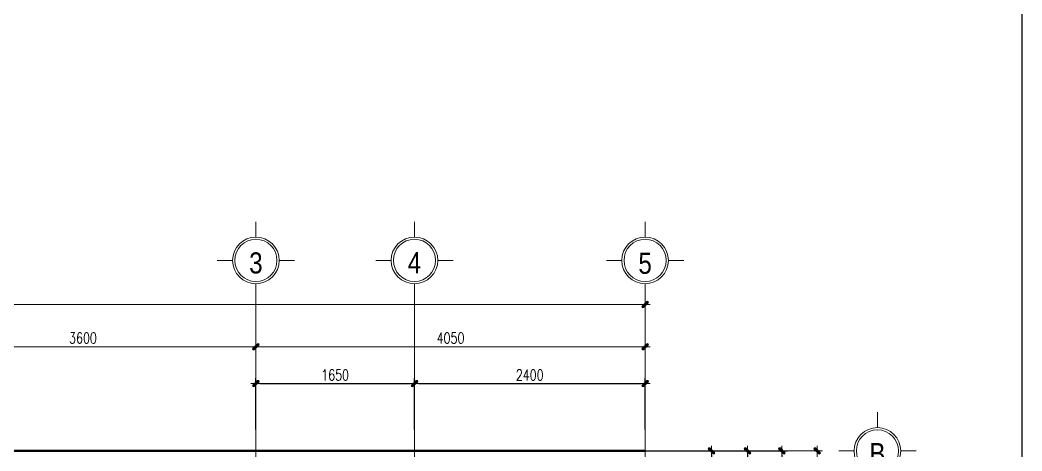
# Model space of a CAD drawing. Extents: x -165145 to 691808, y -202842 to 311040.
# Drawn here: x 28745 to 39171, y 45513 to 50002 of the extents above; entities that cross this region are included whole.
import ezdxf
from ezdxf.enums import TextEntityAlignment as Align

# ---------------------------------------------------------------- set-up
doc = ezdxf.new("R2010")
doc.units = 0
doc.header["$LTSCALE"] = 10
doc.header["$MEASUREMENT"] = 0
doc.linetypes.add('TIM', pattern=[26.01, 10, -3, 0.01, -3, 10])
doc.layers.get('Defpoints').update_dxf_attribs({"color": 5, "linetype": 'CONTINUOUS'})
for name, color, linetype, lineweight in [('ARROWS', 1, 'CONTINUOUS', 0), ('DIM', 8, 'CONTINUOUS', 13), ('netchia', 2, 'CONTINUOUS', 20), ('TEXT', 4, 'CONTINUOUS', 20), ('TRUC', 251, 'TIM', 5), ('wall', 7, 'CONTINUOUS', 50)]:
    doc.layers.add(name, color=color, linetype=linetype, lineweight=lineweight)
doc.styles.add('ROMANS', font='romans', dxfattribs={"width": 0.75, "bigfont": 'vns'})
doc.styles.add('VNARIALH', font='', dxfattribs={"width": 0.75})
doc.styles.add('VnArialNarrowH', font='')
doc.styles.get('VNARIALH').set_extended_font_data('.VnArialH')
doc.styles.get('VnArialNarrowH').set_extended_font_data('.VnArial NarrowH')
doc.dimstyles.new('fit0.75', dxfattribs={"dimscale": 0.5625, "dimtxt": 200, "dimasz": 75, "dimexe": 100, "dimexo": 400, "dimgap": 0.03, "dimtad": 0, "dimdec": 0, "dimdsep": 46, "dimtxsty": 'ROMANS', "dimblk": 'alex', "dimcen": 150, "dimclrd": 8, "dimclre": 8, "dimclrt": 7, "dimaunit": 1, "dimadec": 0, "dimazin": 0, "dimtfac": 0.072, "dimtdec": 0, "dimtix": 1, "dimtmove": 2, "dimatfit": 3, "dimldrblk": 'a-01', "dimfxl": 100, "dimtvp": 0.8, "dimtolj": 1, "dimarcsym": 0})

# ---------------------------------------------------------------- blocks, each defined once
blk = doc.blocks.new('alex')
at = {"layer": 'ARROWS'}
h = blk.add_hatch(color=1, dxfattribs=at)
edge = h.paths.add_edge_path()
edge.add_line((0.4, 0.74), (-0.74, -0.4))
edge.add_ellipse((-0.57, -0.57), major_axis=(0.17, 0.17), ratio=1, start_angle=90, end_angle=270)
edge.add_line((-0.4, -0.74), (0.74, 0.4))
edge.add_ellipse((0.57, 0.57), major_axis=(0.17, 0.17), ratio=1, start_angle=270, end_angle=450)
blk.add_lwpolyline([(0.4, 0.74), (-0.74, -0.4, 1), (-0.4, -0.74), (0.74, 0.4, 1)], format="xyb", close=True, dxfattribs=at)
at = {"layer": 'netchia', "color": 2}
for p, q in [((1.27, 0), (-1.27, 0)), ((0, -1.27), (0, 1.27))]:
    blk.add_line(p, q, dxfattribs=at)
blk = doc.blocks.new('*D1972')
at = {"layer": 'Defpoints', "color": 0, "ltscale": 0.05, "transparency": 16777216}
for p in [(34414, 45513), (36297, 40613), (36673, 40613)]:
    blk.add_point(p, dxfattribs=at)
at = {"layer": 'DIM', "color": 8, "lineweight": -2, "ltscale": 0.05, "transparency": 16777216}
for p, q in [((34639, 45513), (36730, 45513)), ((36673, 45471), (36673, 40655)), ((36522, 40613), (36730, 40613))]:
    blk.add_line(p, q, dxfattribs=at)
at = {"layer": 'DIM', "color": 8, "lineweight": -2, "ltscale": 0.05, "transparency": 16777216, "xscale": 42.1875, "yscale": 42.1875, "zscale": 42.1875}
for p, rotation in [((36673, 45513), 90), ((36673, 40613), 270)]:
    blk.add_blockref('alex', p, dxfattribs=dict(at, rotation=rotation))
at = {"layer": 'DIM', "color": 7, "ltscale": 0.05, "transparency": 16777216, "insert": (36583, 43063), "char_height": 112.5, "attachment_point": 5, "rotation": 90, "style": 'ROMANS'}
blk.add_mtext('\\A1;4900', dxfattribs=at)
blk = doc.blocks.new('a-01')
at = {"layer": 'ARROWS'}
blk.add_hatch(color=256, dxfattribs=at).paths.add_polyline_path([(-1.8, 0.49), (-1.8, -0.49), (0, 0)])
at = {"layer": 'netchia'}
blk.add_lwpolyline([(-1.8, 0.49), (-1.8, -0.49), (0, 0), (0, 0)], close=True, dxfattribs=at)
blk = doc.blocks.new('*D1973')
at = {"layer": 'Defpoints', "color": 0, "ltscale": 0.05, "transparency": 16777216}
for p in [(34736, 45513), (35092, 44383), (36314, 44383)]:
    blk.add_point(p, dxfattribs=at)
at = {"layer": 'DIM', "color": 8, "lineweight": -2, "ltscale": 0.05, "transparency": 16777216}
for p, q in [((34961, 45513), (36370, 45513)), ((36314, 45471), (36314, 44425)), ((35317, 44383), (36370, 44383))]:
    blk.add_line(p, q, dxfattribs=at)
at = {"layer": 'DIM', "color": 8, "lineweight": -2, "ltscale": 0.05, "transparency": 16777216, "xscale": 42.1875, "yscale": 42.1875, "zscale": 42.1875}
for p, rotation in [((36314, 45513), 90), ((36314, 44383), 270)]:
    blk.add_blockref('alex', p, dxfattribs=dict(at, rotation=rotation))
at = {"layer": 'DIM', "color": 7, "ltscale": 0.05, "transparency": 16777216, "insert": (36224, 44948), "char_height": 112.5, "attachment_point": 5, "rotation": 90, "style": 'ROMANS'}
blk.add_mtext('\\A1;1130', dxfattribs=at)
blk = doc.blocks.new('*D1978')
at = {"layer": 'Defpoints', "color": 0, "transparency": 16777216}
for p in [(32849, 46214), (31199, 45513), (32849, 45513)]:
    blk.add_point(p, dxfattribs=at)
at = {"layer": 'DIM', "color": 8, "lineweight": -2, "transparency": 16777216}
for p, q in [((31199, 45738), (31199, 46271)), ((31242, 46214), (32807, 46214)), ((32849, 45738), (32849, 46271))]:
    blk.add_line(p, q, dxfattribs=at)
at = {"layer": 'DIM', "color": 8, "lineweight": -2, "transparency": 16777216, "xscale": 42.1875, "yscale": 42.1875, "zscale": 42.1875, "rotation": 180}
blk.add_blockref('alex', (31199, 46214), dxfattribs=at)
at = {"layer": 'DIM', "color": 8, "lineweight": -2, "transparency": 16777216, "xscale": 42.1875, "yscale": 42.1875, "zscale": 42.1875}
blk.add_blockref('alex', (32849, 46214), dxfattribs=at)
at = {"layer": 'DIM', "color": 7, "transparency": 16777216, "insert": (32024, 46304), "char_height": 112.5, "attachment_point": 5, "style": 'ROMANS'}
blk.add_mtext('\\A1;1650', dxfattribs=at)
blk = doc.blocks.new('*D1979')
at = {"layer": 'Defpoints', "color": 0, "transparency": 16777216}
for p in [(35249, 46214), (32849, 45513), (35249, 45513)]:
    blk.add_point(p, dxfattribs=at)
at = {"layer": 'DIM', "color": 8, "lineweight": -2, "transparency": 16777216}
for p, q in [((32849, 45738), (32849, 46271)), ((32892, 46214), (35207, 46214)), ((35249, 45738), (35249, 46271))]:
    blk.add_line(p, q, dxfattribs=at)
at = {"layer": 'DIM', "color": 8, "lineweight": -2, "transparency": 16777216, "xscale": 42.1875, "yscale": 42.1875, "zscale": 42.1875, "rotation": 180}
blk.add_blockref('alex', (32849, 46214), dxfattribs=at)
at = {"layer": 'DIM', "color": 8, "lineweight": -2, "transparency": 16777216, "xscale": 42.1875, "yscale": 42.1875, "zscale": 42.1875}
blk.add_blockref('alex', (35249, 46214), dxfattribs=at)
at = {"layer": 'DIM', "color": 7, "transparency": 16777216, "insert": (34049, 46304), "char_height": 112.5, "attachment_point": 5, "style": 'ROMANS'}
blk.add_mtext('\\A1;2400', dxfattribs=at)
blk = doc.blocks.new('*D1987')
at = {"layer": 'Defpoints', "color": 0, "transparency": 16777216}
for p in [(35404, 45513), (35294, 44493), (35941, 44493)]:
    blk.add_point(p, dxfattribs=at)
at = {"layer": 'DIM', "color": 8, "lineweight": -2, "transparency": 16777216}
for p, q in [((35629, 45513), (35997, 45513)), ((35941, 45471), (35941, 44535)), ((35519, 44493), (35997, 44493))]:
    blk.add_line(p, q, dxfattribs=at)
at = {"layer": 'DIM', "color": 8, "lineweight": -2, "transparency": 16777216, "xscale": 42.1875, "yscale": 42.1875, "zscale": 42.1875}
for p, rotation in [((35941, 45513), 90), ((35941, 44493), 270)]:
    blk.add_blockref('alex', p, dxfattribs=dict(at, rotation=rotation))
at = {"layer": 'DIM', "color": 7, "transparency": 16777216, "insert": (35851, 45003), "char_height": 112.5, "attachment_point": 5, "rotation": 90, "style": 'ROMANS'}
blk.add_mtext('\\A1;1020', dxfattribs=at)
blk = doc.blocks.new('*D1827')
at = {"layer": 'Defpoints', "color": 0, "ltscale": 0.05, "transparency": 16777216}
for p in [(588432, -1345), (588432, -8345), (589722, -8345)]:
    blk.add_point(p, dxfattribs=at)
at = {"layer": 'DIM', "color": 8, "lineweight": -2, "ltscale": 0.05, "transparency": 16777216}
for p, q in [((588657, -1345), (589778, -1345)), ((589722, -1387), (589722, -8303)), ((588657, -8345), (589778, -8345))]:
    blk.add_line(p, q, dxfattribs=at)
at = {"layer": 'DIM', "color": 8, "lineweight": -2, "ltscale": 0.05, "transparency": 16777216, "xscale": 42.1875, "yscale": 42.1875, "zscale": 42.1875}
for p, rotation in [((589722, -1345), 90), ((589722, -8345), 270)]:
    blk.add_blockref('alex', p, dxfattribs=dict(at, rotation=rotation))
at = {"layer": 'DIM', "color": 7, "ltscale": 0.05, "transparency": 16777216, "insert": (589632, -4845), "char_height": 112.5, "attachment_point": 5, "rotation": 90, "style": 'ROMANS'}
blk.add_mtext('\\A1;7000', dxfattribs=at)
blk = doc.blocks.new('tentruc')
at = {"layer": 'DIM'}
for p, q in [((0, 311), (0, 516)), ((-516, 0), (-311, 0)), ((-516, 0), (-311, 0)), ((311, 0), (516, 0)), ((311, 0), (516, 0)), ((0, -516), (0, -311))]:
    blk.add_line(p, q, dxfattribs=at)
at = {"layer": 'DIM', "ltscale": 0.5}
blk.add_circle((0, 0), 311, dxfattribs=at)
at = {"layer": 'DIM'}
blk.add_circle((0, 0), 281, dxfattribs=at)
at = {"layer": 'DIM', "color": 7, "linetype": 'ByBlock', "ltscale": 0.5, "style": 'VNARIALH', "width": 1.1}
blk.add_attdef('A', text='', height=281, dxfattribs=at).set_placement((0, -107), align=Align.CENTER)
blk = doc.blocks.new('*D1826')
at = {"layer": 'Defpoints', "color": 0, "transparency": 16777216}
for p in [(587933, 181), (570433, -1345), (587933, -1345)]:
    blk.add_point(p, dxfattribs=at)
at = {"layer": 'DIM', "color": 8, "lineweight": -2, "transparency": 16777216}
for p, q in [((570433, -1120), (570433, 237)), ((587933, -1120), (587933, 237)), ((570475, 181), (587890, 181))]:
    blk.add_line(p, q, dxfattribs=at)
at = {"layer": 'DIM', "color": 8, "lineweight": -2, "transparency": 16777216, "xscale": 42.1875, "yscale": 42.1875, "zscale": 42.1875, "rotation": 180}
blk.add_blockref('alex', (570433, 181), dxfattribs=at)
at = {"layer": 'DIM', "color": 8, "lineweight": -2, "transparency": 16777216, "xscale": 42.1875, "yscale": 42.1875, "zscale": 42.1875}
blk.add_blockref('alex', (587933, 181), dxfattribs=at)
at = {"layer": 'DIM', "color": 7, "transparency": 16777216, "insert": (577483, 271), "char_height": 112.5, "attachment_point": 5, "style": 'ROMANS'}
blk.add_mtext('\\A1;17500', dxfattribs=at)
blk = doc.blocks.new('*D1837')
at = {"layer": 'Defpoints', "color": 0, "ltscale": 0.05, "transparency": 16777216}
for p in [(588432, -1345), (588432, -6245), (589357, -6245)]:
    blk.add_point(p, dxfattribs=at)
at = {"layer": 'DIM', "color": 8, "lineweight": -2, "ltscale": 0.05, "transparency": 16777216}
for p, q in [((588657, -1345), (589413, -1345)), ((589357, -1387), (589357, -6203)), ((588657, -6245), (589413, -6245))]:
    blk.add_line(p, q, dxfattribs=at)
at = {"layer": 'DIM', "color": 8, "lineweight": -2, "ltscale": 0.05, "transparency": 16777216, "xscale": 42.1875, "yscale": 42.1875, "zscale": 42.1875}
for p, rotation in [((589357, -1345), 90), ((589357, -6245), 270)]:
    blk.add_blockref('alex', p, dxfattribs=dict(at, rotation=rotation))
at = {"layer": 'DIM', "color": 7, "ltscale": 0.05, "transparency": 16777216, "insert": (589267, -3795), "char_height": 112.5, "attachment_point": 5, "rotation": 90, "style": 'ROMANS'}
blk.add_mtext('\\A1;4900', dxfattribs=at)
blk = doc.blocks.new('*D1836')
at = {"layer": 'Defpoints', "color": 0, "transparency": 16777216}
for p in [(587933, -259), (583883, -1345), (587933, -1345)]:
    blk.add_point(p, dxfattribs=at)
at = {"layer": 'DIM', "color": 8, "lineweight": -2, "transparency": 16777216}
for p, q in [((583883, -1120), (583883, -203)), ((587933, -1120), (587933, -203)), ((583925, -259), (587890, -259))]:
    blk.add_line(p, q, dxfattribs=at)
at = {"layer": 'DIM', "color": 8, "lineweight": -2, "transparency": 16777216, "xscale": 42.1875, "yscale": 42.1875, "zscale": 42.1875, "rotation": 180}
blk.add_blockref('alex', (583883, -259), dxfattribs=at)
at = {"layer": 'DIM', "color": 8, "lineweight": -2, "transparency": 16777216, "xscale": 42.1875, "yscale": 42.1875, "zscale": 42.1875}
blk.add_blockref('alex', (587933, -259), dxfattribs=at)
at = {"layer": 'DIM', "color": 7, "transparency": 16777216, "insert": (585908, -169), "char_height": 112.5, "attachment_point": 5, "style": 'ROMANS'}
blk.add_mtext('\\A1;4050', dxfattribs=at)
blk = doc.blocks.new('*D1841')
at = {"layer": 'Defpoints', "color": 0, "transparency": 16777216}
for p in [(583883, -259), (580283, -1345), (583883, -1345)]:
    blk.add_point(p, dxfattribs=at)
at = {"layer": 'DIM', "color": 8, "lineweight": -2, "transparency": 16777216}
for p, q in [((580283, -1120), (580283, -203)), ((583883, -1120), (583883, -203)), ((580325, -259), (583840, -259))]:
    blk.add_line(p, q, dxfattribs=at)
at = {"layer": 'DIM', "color": 8, "lineweight": -2, "transparency": 16777216, "xscale": 42.1875, "yscale": 42.1875, "zscale": 42.1875, "rotation": 180}
blk.add_blockref('alex', (580283, -259), dxfattribs=at)
at = {"layer": 'DIM', "color": 8, "lineweight": -2, "transparency": 16777216, "xscale": 42.1875, "yscale": 42.1875, "zscale": 42.1875}
blk.add_blockref('alex', (583883, -259), dxfattribs=at)
at = {"layer": 'DIM', "color": 7, "transparency": 16777216, "insert": (582083, -169), "char_height": 112.5, "attachment_point": 5, "style": 'ROMANS'}
blk.add_mtext('\\A1;3600', dxfattribs=at)
blk = doc.blocks.new('lt - kt')
at = {"layer": 'TRUC', "ltscale": 0.05}
for p, q in [((-4050, 8582.3), (-4050, -1850.2)), ((-2400, 8582.3), (-2400, -1850.2)), ((0, 8582.3), (0, -1850.2))]:
    blk.add_line(p, q, dxfattribs=at)
at = {"layer": 'TEXT'}
ref = blk.add_blockref('tentruc', (-4050, 8985.3), dxfattribs=dict(at, xscale=-0.78125, yscale=0.78125, zscale=0.78125, rotation=180))
ref.add_attrib('A', '3', dxfattribs={"color": 7, "linetype": 'ByBlock', "ltscale": 0.5, "height": 219.7, "style": 'VnArialNarrowH'}).set_placement((-4050, 8848.9), align=Align.CENTER)
ref = blk.add_blockref('tentruc', (-2400, 8985.3), dxfattribs=dict(at, xscale=-0.78125, yscale=0.78125, zscale=0.78125, rotation=180))
ref.add_attrib('A', '4', dxfattribs={"color": 7, "linetype": 'ByBlock', "ltscale": 0.5, "height": 219.7, "style": 'VnArialNarrowH'}).set_placement((-2400, 8851.9), align=Align.CENTER)
ref = blk.add_blockref('tentruc', (0, 8985.3), dxfattribs=dict(at, xscale=-0.78125, yscale=0.78125, zscale=0.78125, rotation=180))
ref.add_attrib('A', '5', dxfattribs={"color": 7, "linetype": 'ByBlock', "ltscale": 0.5, "height": 219.7, "style": 'VnArialNarrowH'}).set_placement((0, 8845.1), align=Align.CENTER)
ref = blk.add_blockref('tentruc', (2417.6, 7000), dxfattribs=dict(at, xscale=0.78125, yscale=0.78125, zscale=0.78125, rotation=180))
ref.add_attrib('A', 'B', dxfattribs={"color": 7, "linetype": 'ByBlock', "ltscale": 0.5, "height": 219.7, "style": 'VnArialNarrowH'}).set_placement((2417.6, 6862.7), align=Align.CENTER)
at = {"layer": 'DIM'}
dim = blk.add_linear_dim(base=(0, 8526.1), p1=(-17500, 7000), p2=(0, 7000), dimstyle='fit0.75', dxfattribs=at)
dim.commit()
dim.dimension.update_dxf_attribs({"geometry": '*D1826', "text_midpoint": (-10450, 8616.1), "dimtype": 128, "insert": (-587932.6, 8345.1)})
for base, p1, p2, picture, middle in [((-4050, 8085.7), (-7650, 7000), (-4050, 7000), '*D1841', (-5850, 8175.7)), ((0, 8085.7), (-4050, 7000), (0, 7000), '*D1836', (-2025, 8175.7))]:
    dim = blk.add_linear_dim(base=base, p1=p1, p2=p2, dimstyle='fit0.75', dxfattribs=at)
    dim.commit()
    dim.dimension.update_dxf_attribs({"geometry": picture, "text_midpoint": middle, "insert": (-587932.6, 8345.1)})
at = {"layer": 'DIM', "ltscale": 0.05}
for base, p2, picture, middle in [((1788.9, 0), (499.8, 0), '*D1827', (1698.9, 3500)), ((1423.9, 2100), (499.8, 2100), '*D1837', (1333.9, 4550))]:
    dim = blk.add_linear_dim(base=base, p1=(499.8, 7000), p2=p2, angle=90, dimstyle='fit0.75', dxfattribs=at)
    dim.commit()
    dim.dimension.update_dxf_attribs({"geometry": picture, "text_midpoint": middle, "insert": (-587932.6, 8345.1)})

msp = doc.modelspace()

# ---------------------------------------------------------------- linework, layer by layer
at = {"layer": 'Defpoints'}
msp.add_lwpolyline([(13295.99235, 50455.46775), (39170.99235, 50455.46775), (39170.99235, 28930.46775), (13295.99235, 28930.46775)], close=True, dxfattribs=at)
at = {"layer": 'wall', "ltscale": 0.05}
msp.add_line((20399.48053, 45512.77768), (35249.48053, 45512.76938), dxfattribs=at)

# ---------------------------------------------------------------- block references
at = {"layer": 'TEXT'}
msp.add_blockref('lt - kt', (35249.48053, 38512.76913), dxfattribs=at)

# ---------------------------------------------------------------- dimensions: what is measured, and where the dimension line sits
at = {"layer": 'DIM'}
for base, p1, p2, picture, middle in [((32849.48053, 46214.35487), (31199.48053, 45512.77178), (32849.48053, 45512.76746), '*D1978', (32024.48053, 46304.35487)), ((35249.48053, 46214.35487), (32849.48053, 45512.77073), (35249.48053, 45512.77073), '*D1979', (34049.48053, 46304.35487))]:
    dim = msp.add_linear_dim(base=base, p1=p1, p2=p2, dimstyle='fit0.75', dxfattribs=at)
    dim.commit()
    dim.dimension.update_dxf_attribs({"geometry": picture, "text_midpoint": middle})
at = {"layer": 'DIM', "ltscale": 0.05}
for base, p1, p2, picture, middle in [((36673.40495, 40612.76958), (34414.10348, 45512.76958), (36296.69815, 40612.76958), '*D1972', (36583.40495, 43062.76958)), ((36313.90495, 44382.76958), (34735.80203, 45512.76958), (35092.30452, 44382.76958), '*D1973', (36223.90495, 44947.76958))]:
    dim = msp.add_linear_dim(base=base, p1=p1, p2=p2, angle=90, dimstyle='fit0.75', dxfattribs=at)
    dim.commit()
    dim.dimension.update_dxf_attribs({"geometry": picture, "text_midpoint": middle})
at = {"layer": 'DIM'}
dim = msp.add_linear_dim(base=(35941.15823, 44492.76958), p1=(35403.59866, 45512.76594), p2=(35293.59866, 44492.76958), angle=90, dimstyle='fit0.75', dxfattribs=at)
dim.commit()
dim.dimension.update_dxf_attribs({"geometry": '*D1987', "text_midpoint": (35851.15823, 45002.76776)})

doc.saveas('drawing.dxf')
